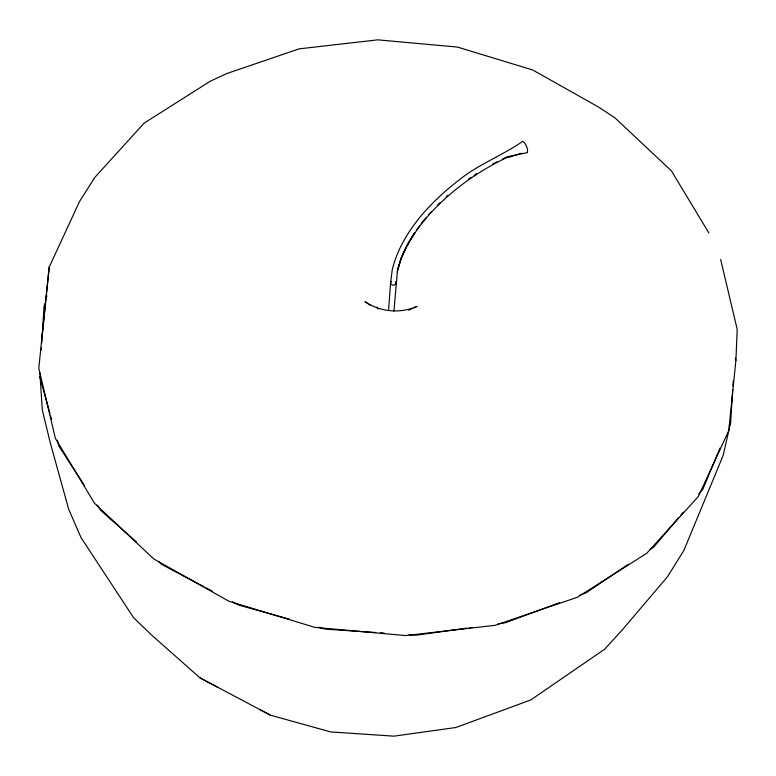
<?xml version="1.0" encoding="UTF-8"?>
<svg xmlns="http://www.w3.org/2000/svg" width="776" height="776" viewBox="0 0 776 776"><rect width="100%" height="100%" fill="white"/><g stroke="black" fill="none" stroke-linecap="round" stroke-linejoin="round"><path stroke-width="1.16" d="M708.857 232.946L671.415 170.856L614.902 117.806L598.577 107.078L532.734 69.986L457.413 47.064L377.747 39.848L299.177 48.849L227.048 73.448L210.315 81.189L144.132 123.132L94.827 177.384L79.559 201.469L49.218 267.089L45.968 297.965L38.8 368.29L55.387 438.353L94.604 503.372L153.764 558.924L228.842 601.206L314.726 627.347L405.557 635.573L495.156 625.31L577.402 597.258L646.699 553.337L698.313 496.543L728.742 430.728L735.91 360.394L737.2 329.354L720.662 259.494M217.154 687.012L199.985 677.865L152.241 635.631L133.618 617.754L81.014 537.574L68.705 509.318L50.246 442.737L42.302 410.087L39.906 372.965M41.332 350.034L41.487 347.619M41.778 342.788L44.067 306.064L45.483 302.659M199.985 677.865L270.397 715.171L330.692 731.933L393.936 736.152L455.803 727.529L530.842 699.913L604.737 649.143L622.624 629.53L667.515 576.665L683.937 550.32L723.145 455.454L730.643 422.629L732.699 389.533M732.932 385.905L733.233 381.074M388.553 310.555L390.59 282.765M393.946 311.021L397.399 271.513L397.254 272.017C401.59 252.966 411.862 235.943 423.909 220.791L423.706 221.024C446.869 193.195 476.803 171.438 509.58 156.257L527.428 152.649C528.136 148.72 526.021 143.919 522.966 141.387L522.558 141.484C502.091 155.675 478.346 164.366 458.868 180.168C444.57 191.168 431.32 203.506 419.767 217.377L419.564 217.619C407.187 233.178 396.633 250.667 392.181 270.242L390.609 282.658M42.069 337.23L49.218 267.089M397.681 269.854L400.61 259.756M397.69 269.825L401.066 258.282L406.886 245.662L414.665 232.868M719.992 448.15L702.872 489.171L698.798 493.972M729.227 426.034L730.643 422.629M400.93 258.641L406.624 245.876M45.968 297.965L46.977 295.763M407.216 244.876L414.316 232.926M416.363 230.162L419.777 225.554M421.135 223.711L426.286 217.319M678.69 517.65L653.596 547.216L650.142 549.544M681.008 514.915L683.336 512.189M428.691 214.612L431.107 211.906M437.674 204.961L440.225 202.536M446.171 196.881L447.878 195.261M468.462 179.256L471.284 177.287M474.097 175.318L476.92 173.349M628.085 564.453L586.171 592.786L579.798 595.153M492.702 163.959L497.028 161.796M502.441 159.099L507.863 156.393M408.719 310.235L411.862 308.78M413.947 307.82L417.09 306.365C400.368 313.805 380.075 312.059 364.992 301.651L370.753 305.434M559.709 602.593L505.205 622.798L498.25 623.768M508.891 157.295L521.297 153.27M467.123 628.104L416.198 635.195L409.146 634.729M469.519 627.765L471.905 627.435M375.681 632.498L325.231 629.132L318.461 627.25M380.463 632.809L384.052 633.051M289.293 619.141L238.504 605.028L232.47 601.837M203.972 586.763L161.912 564.521L158.77 561.746M206.076 587.878L212.411 591.225M259.708 709.448L270.397 715.171M136.595 542.133L100.686 510.365L97.242 505.069M84.807 485.96L58.995 446.268L57.366 440.38M376.894 306.957L378.067 308.906M39.683 376.583L49.965 413.676M50.605 415.975L51.555 419.428M735.357 358.056L735.91 360.394M395.333 281.688A2.706 2.095 4.2 0 1 395.052 284.637A2.706 2.095 4.2 0 1 391.24 284.307A2.706 2.095 4.2 0 1 391.521 281.358"/></g></svg>
